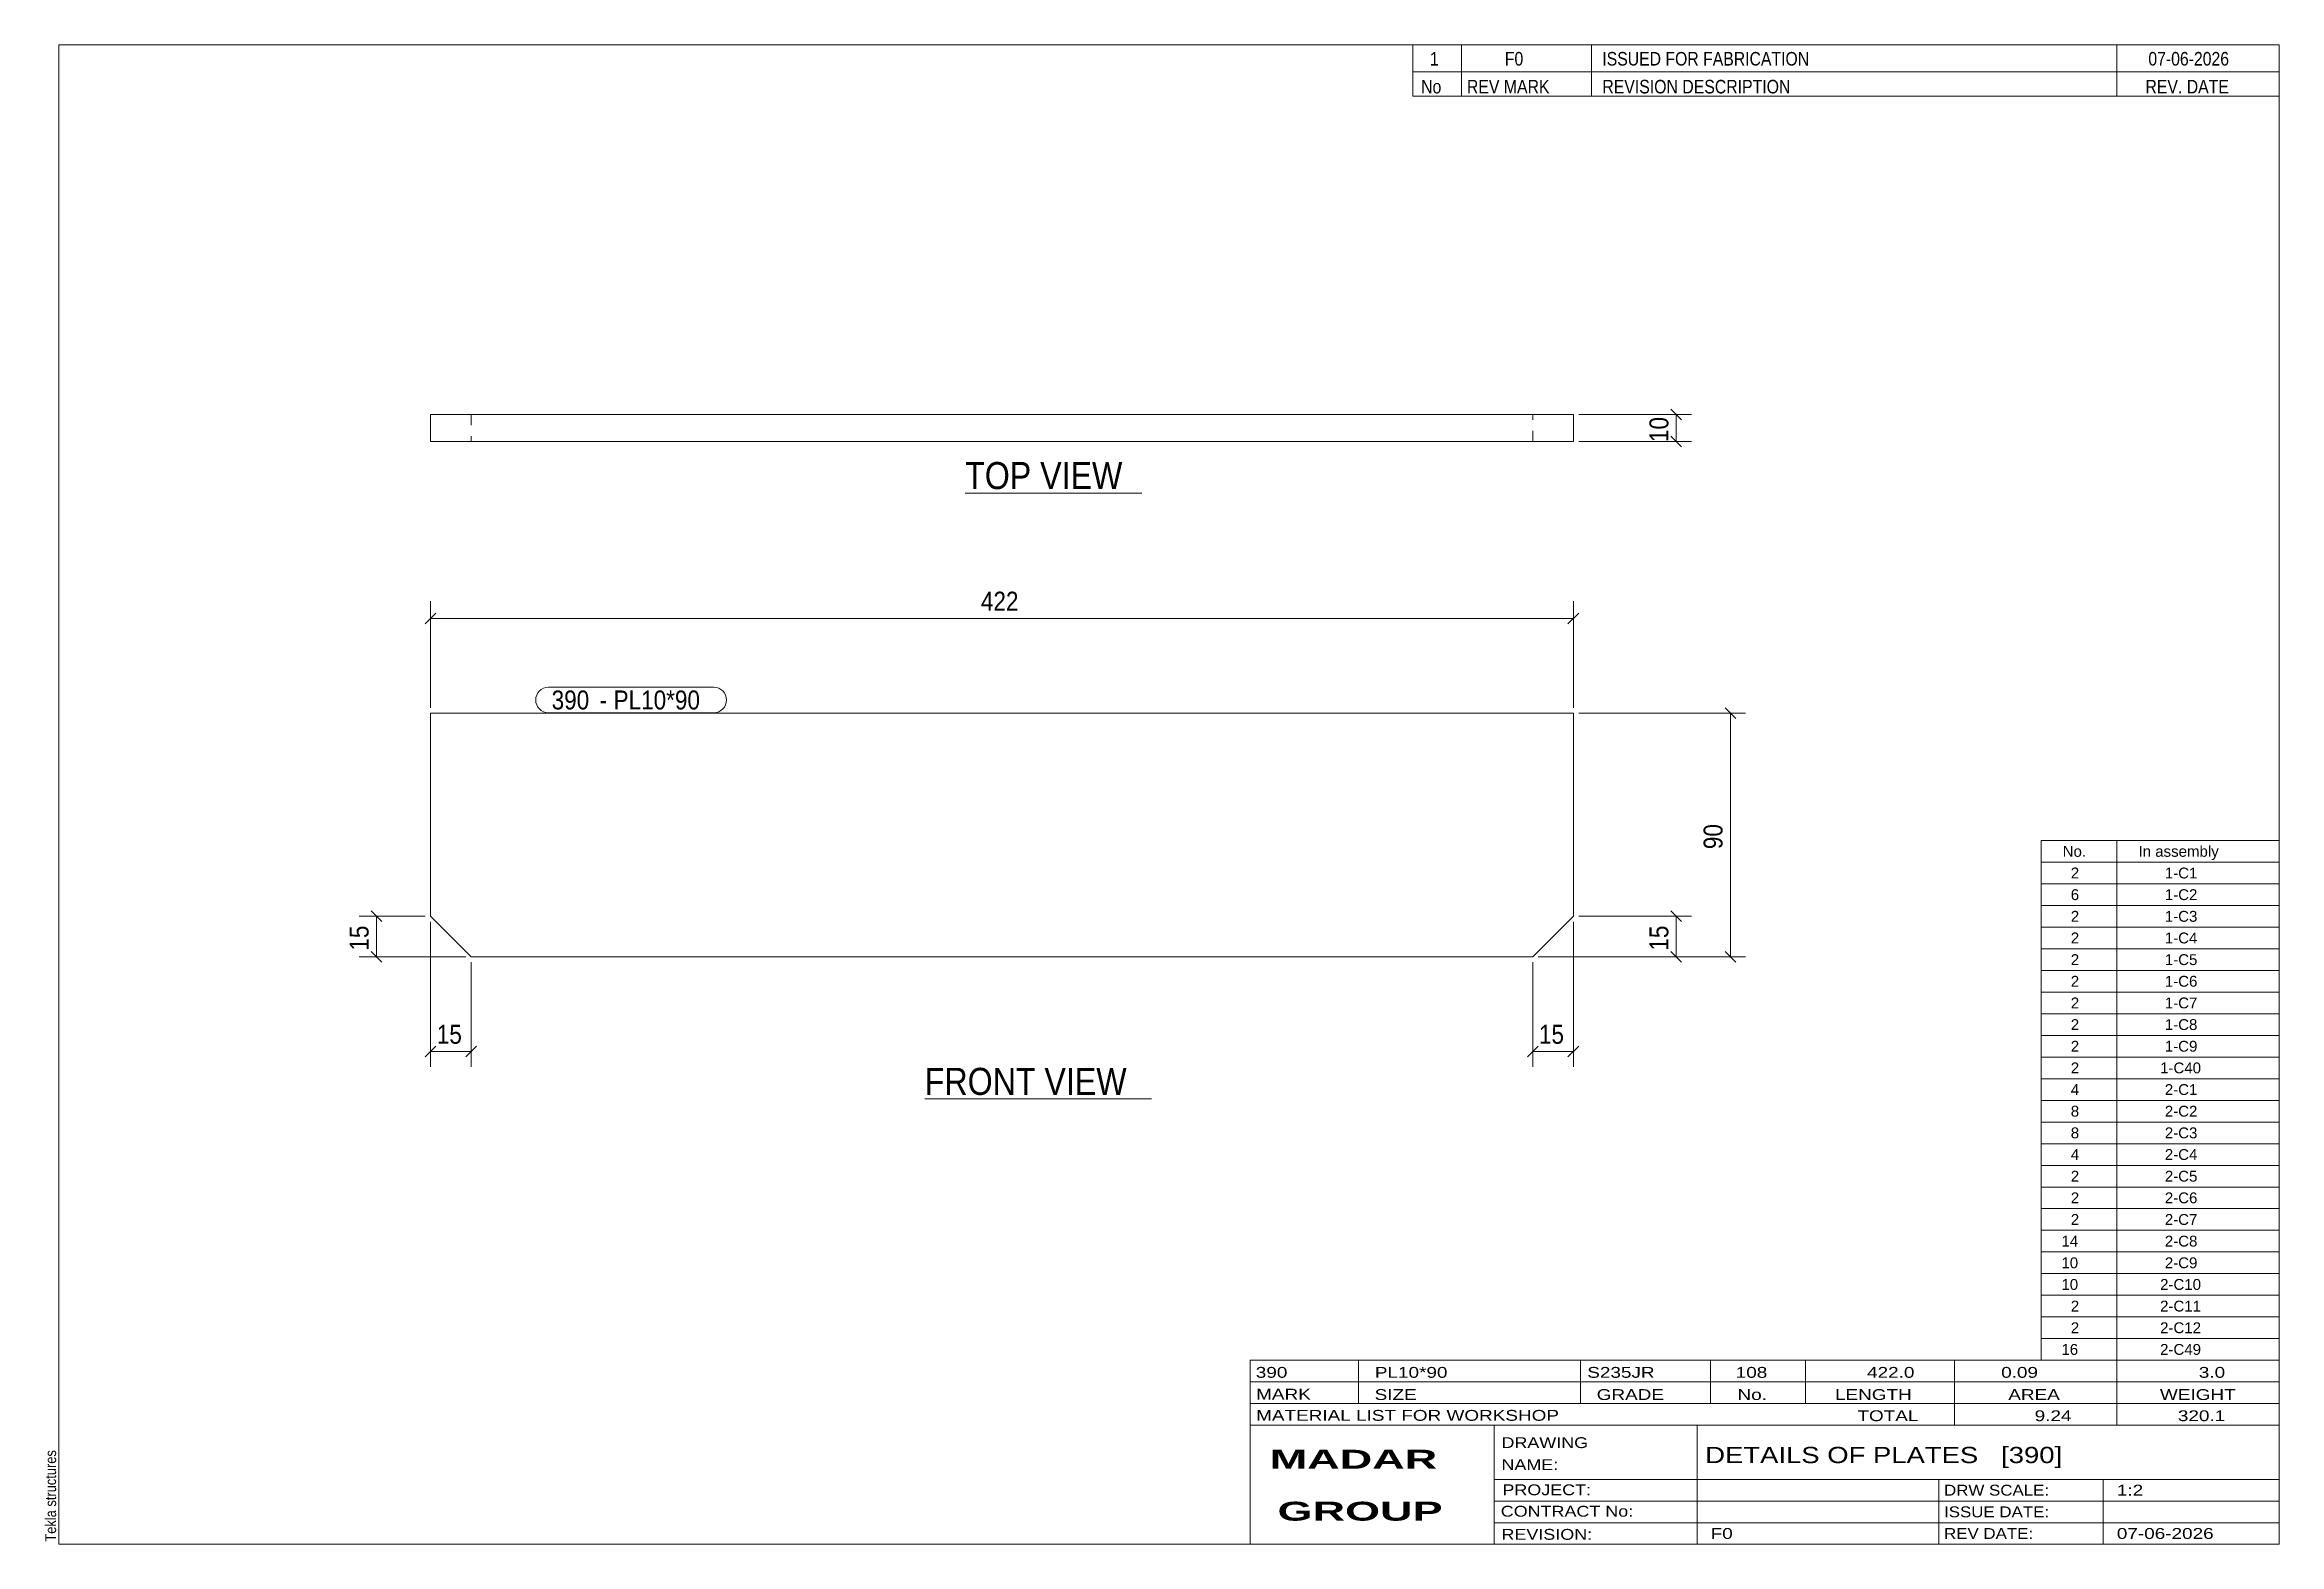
# Model space of a CAD drawing. Header units: millimetres. Extents: x 2 to 415, y 5 to 282.
import ezdxf

# ---------------------------------------------------------------- set-up
doc = ezdxf.new("R2010")
doc.units = ezdxf.units.MM
doc.linetypes.add('XKITLINE00', pattern=[0])
doc.linetypes.add('XKITLINE02', pattern=[4, 2, -2])
for name, color, linetype, lineweight in [('Dimensions', 7, 'Continuous', 0), ('DrawingSheet', 5, 'Continuous', 0), ('OtherObjectType', 7, 'Continuous', 0), ('Part', 2, 'Continuous', 0), ('PartMark', 7, 'Continuous', 0)]:
    doc.layers.add(name, color=color, linetype=linetype, lineweight=lineweight)
doc.styles.add('ARIAL', font='ARIAL.TTF')
doc.styles.add('ARIAL_BOLD', font='ARIALBD.TTF')
doc.styles.add('ARIAL_NARROW', font='ARIALN.TTF')

# ---------------------------------------------------------------- blocks, each defined once
blk = doc.blocks.new('*A1')
at = {"layer": 'Part', "color": 2, "linetype": 'XKITLINE00', "lineweight": 0}
for p, q in [((284.65, 158.51), (73.65, 158.51)), ((73.65, 158.51), (73.65, 121.01)), ((284.65, 121.01), (284.65, 158.51)), ((81.15, 113.51), (73.65, 121.01)), ((277.15, 113.51), (284.65, 121.01)), ((277.15, 113.51), (81.15, 113.51))]:
    blk.add_line(p, q, dxfattribs=at)
blk = doc.blocks.new('*A2')
at = {"layer": 'Part', "color": 2, "linetype": 'XKITLINE00', "lineweight": 0}
for p, q in [((284.65, 213.7), (73.65, 213.7)), ((73.65, 213.7), (73.65, 208.7)), ((284.65, 208.7), (284.65, 213.7)), ((284.65, 208.7), (73.65, 208.7))]:
    blk.add_line(p, q, dxfattribs=at)
at = {"layer": 'Part', "color": 7, "linetype": 'XKITLINE02', "lineweight": 0}
for p, q in [((81.15, 213.7), (81.15, 208.7)), ((277.15, 208.7), (277.15, 213.7))]:
    blk.add_line(p, q, dxfattribs=at)
blk = doc.blocks.new('*A3')
at = {"layer": 'DrawingSheet', "color": 5, "linetype": 'XKITLINE00', "lineweight": 0}
for p, q in [((415, 282), (5, 282)), ((5, 282), (5, 5)), ((415, 5), (415, 282)), ((5, 5), (415, 5))]:
    blk.add_line(p, q, dxfattribs=at)
at = {"layer": 'DrawingSheet', "color": 5, "style": 'ARIAL', "width": 0.85}
blk.add_text('Tekla structures', height=2, rotation=90, dxfattribs=at).set_placement((4.5, 5.5))
blk = doc.blocks.new('*A4')
at = {"layer": 'OtherObjectType', "color": 7, "linetype": 'XKITLINE00', "lineweight": 0}
for p, q in [((371, 135), (415, 135)), ((371, 131), (371, 135)), ((385, 131), (385, 135)), ((415, 131), (415, 135)), ((371, 131), (415, 131)), ((371, 127), (371, 131)), ((385, 127), (385, 131)), ((415, 127), (415, 131)), ((371, 127), (415, 127)), ((371, 123), (371, 127)), ((385, 123), (385, 127)), ((415, 123), (415, 127)), ((371, 123), (415, 123)), ((371, 119), (371, 123)), ((385, 119), (385, 123)), ((415, 119), (415, 123)), ((371, 119), (415, 119)), ((371, 115), (371, 119)), ((385, 115), (385, 119)), ((415, 115), (415, 119)), ((371, 115), (415, 115)), ((371, 111), (371, 115)), ((385, 111), (385, 115)), ((415, 111), (415, 115)), ((371, 111), (415, 111)), ((371, 107), (371, 111)), ((385, 107), (385, 111)), ((415, 107), (415, 111)), ((371, 107), (415, 107)), ((371, 103), (371, 107)), ((385, 103), (385, 107)), ((415, 103), (415, 107)), ((371, 103), (415, 103)), ((371, 99), (371, 103)), ((385, 99), (385, 103)), ((415, 99), (415, 103)), ((371, 99), (415, 99)), ((371, 95), (371, 99)), ((371, 95), (415, 95)), ((371, 91), (371, 95)), ((385, 95), (385, 99)), ((385, 91), (385, 95)), ((415, 95), (415, 99)), ((415, 91), (415, 95)), ((371, 91), (415, 91)), ((371, 87), (371, 91)), ((385, 87), (385, 91)), ((415, 87), (415, 91)), ((371, 87), (415, 87)), ((371, 83), (371, 87)), ((385, 83), (385, 87)), ((415, 83), (415, 87)), ((371, 83), (415, 83)), ((371, 79), (371, 83)), ((385, 79), (385, 83)), ((415, 79), (415, 83)), ((371, 79), (415, 79)), ((371, 75), (371, 79)), ((385, 75), (385, 79)), ((415, 75), (415, 79)), ((371, 75), (415, 75)), ((371, 71), (371, 75)), ((385, 71), (385, 75)), ((415, 71), (415, 75)), ((371, 71), (415, 71)), ((371, 67), (371, 71)), ((385, 67), (385, 71)), ((415, 67), (415, 71)), ((371, 67), (415, 67)), ((371, 63), (371, 67)), ((385, 63), (385, 67)), ((415, 63), (415, 67)), ((371, 63), (415, 63)), ((371, 59), (371, 63)), ((385, 59), (385, 63)), ((415, 59), (415, 63)), ((371, 59), (415, 59)), ((371, 55), (371, 59)), ((385, 55), (385, 59)), ((415, 55), (415, 59)), ((371, 55), (415, 55)), ((371, 51), (371, 55)), ((385, 51), (385, 55)), ((415, 51), (415, 55)), ((371, 51), (415, 51)), ((371, 47), (371, 51)), ((385, 47), (385, 51)), ((415, 47), (415, 51)), ((371, 47), (415, 47)), ((371, 43), (371, 47)), ((385, 43), (385, 47)), ((415, 43), (415, 47)), ((371, 43), (415, 43)), ((371, 39), (371, 43)), ((385, 39), (385, 43)), ((415, 39), (415, 43)), ((371, 39), (415, 39))]:
    blk.add_line(p, q, dxfattribs=at)
at = {"layer": 'OtherObjectType', "color": 7, "style": 'ARIAL_NARROW', "width": 1.211571}
for s, p in [('No.', (375, 132)), ('In assembly', (389, 132)), ('2', (376.5, 128)), ('1-C1', (393.86, 128)), ('6', (376.5, 124)), ('1-C2', (393.86, 124)), ('2', (376.5, 120)), ('1-C3', (393.86, 120)), ('2', (376.5, 116)), ('1-C4', (393.86, 116)), ('2', (376.5, 112)), ('1-C5', (393.86, 112)), ('2', (376.5, 108)), ('1-C6', (393.86, 108)), ('2', (376.5, 104)), ('1-C7', (393.86, 104)), ('2', (376.5, 100)), ('1-C8', (393.86, 100)), ('2', (376.5, 96)), ('1-C9', (393.86, 96)), ('2', (376.5, 92)), ('1-C40', (392.99, 92)), ('4', (376.5, 88)), ('2-C1', (393.86, 88)), ('8', (376.5, 84)), ('2-C2', (393.86, 84)), ('8', (376.5, 80)), ('2-C3', (393.86, 80)), ('4', (376.5, 76)), ('2-C4', (393.86, 76)), ('2', (376.5, 72)), ('2-C5', (393.86, 72)), ('2', (376.5, 68)), ('2', (376.5, 64)), ('2-C6', (393.86, 68)), ('2-C7', (393.86, 64)), ('14', (374.77, 60)), ('2-C8', (393.86, 60)), ('10', (374.77, 56)), ('2-C9', (393.86, 56)), ('10', (374.77, 52)), ('2-C10', (392.99, 52)), ('2', (376.5, 48)), ('2-C11', (392.99, 48)), ('2', (376.5, 44)), ('2-C12', (392.99, 44)), ('16', (374.77, 40)), ('2-C49', (392.99, 40))]:
    blk.add_text(s, height=2, dxfattribs=at).set_placement(p)
blk = doc.blocks.new('*A5')
at = {"layer": 'OtherObjectType', "color": 7, "linetype": 'XKITLINE00', "lineweight": 0}
for p, q in [((255, 282), (415, 282)), ((415, 282), (255, 282)), ((255, 282), (255, 277)), ((264, 282), (264, 277)), ((288, 282), (288, 277)), ((385, 282), (385, 277)), ((415, 282), (415, 277)), ((255, 277), (415, 277)), ((255, 277), (255, 272.5)), ((255, 277), (415, 277)), ((264, 277), (264, 272.5)), ((288, 277), (288, 272.5)), ((385, 277), (385, 272.5)), ((415, 277), (415, 272.5)), ((415, 272.5), (255, 272.5))]:
    blk.add_line(p, q, dxfattribs=at)
at = {"layer": 'OtherObjectType', "color": 7, "style": 'ARIAL_NARROW'}
for s, width, p in [('1', 1.017001, (258.16, 278.15)), ('F0', 1.017001, (272, 278.15)), ('ISSUED FOR FABRICATION', 1.017001, (290, 278.15)), ('07-06-2026', 1.017001, (390.82, 278.15)), ('No', 1.02, (256.54, 273)), ('REV MARK', 1.02, (265, 273)), ('REVISION DESCRIPTION', 1.02, (290, 273)), ('REV. DATE', 1.02, (390.28, 273))]:
    blk.add_text(s, height=2.5, dxfattribs=dict(at, width=width)).set_placement(p)
blk = doc.blocks.new('*A6')
at = {"layer": 'OtherObjectType', "color": 7, "linetype": 'XKITLINE00', "lineweight": 0}
for p, q in [((225, 39), (415, 39)), ((225, 39), (225, 35)), ((225, 39), (415, 39)), ((245, 35), (245, 39)), ((286, 35), (286, 39)), ((310, 35), (310, 39)), ((327.5, 35), (327.5, 39)), ((355, 35), (355, 39)), ((385, 35), (385, 39)), ((415, 35), (415, 39)), ((225, 35), (415, 35)), ((225, 35), (225, 5)), ((225, 35), (415, 35)), ((245, 31), (245, 35)), ((286, 31), (286, 35)), ((310, 31), (310, 35)), ((327.5, 31), (327.5, 35)), ((355, 31), (355, 35)), ((385, 31), (385, 35)), ((415, 31), (415, 35)), ((225, 31), (415, 31)), ((355, 27), (355, 31)), ((385, 27), (385, 31)), ((415, 27), (415, 31)), ((225, 27), (415, 27)), ((270, 21), (270, 27)), ((307.5, 17), (307.5, 27)), ((415, 21), (415, 27)), ((270, 21), (270, 5)), ((415, 17), (415, 21)), ((270, 17), (415, 17)), ((307.5, 5), (307.5, 17)), ((352.16, 13), (352.16, 17)), ((382.5, 5), (382.5, 17)), ((415, 13), (415, 17)), ((270, 13), (415, 13)), ((352.16, 5), (352.16, 13)), ((415, 9), (415, 13)), ((270, 9), (415, 9)), ((415, 5), (415, 9)), ((225, 5), (415, 5)), ((262.5, 5), (415, 5))]:
    blk.add_line(p, q, dxfattribs=at)
at = {"layer": 'OtherObjectType', "color": 7, "style": 'ARIAL_NARROW'}
for s, height, width, p in [('390', 2, 1.525501, (226.01, 35.76)), ('PL10*90', 2, 1.525501, (248, 35.76)), ('S235JR', 2, 1.525501, (287.22, 35.76)), ('108', 2, 1.525501, (314.63, 35.76)), ('422.0', 2, 1.525501, (338.88, 35.76)), ('0.09', 2, 1.525501, (363.64, 35.76)), ('3.0', 2, 1.525501, (400.14, 35.76)), ('MARK', 2, 1.525501, (226.08, 31.73)), ('SIZE', 2, 1.525501, (247.96, 31.66)), ('GRADE', 2, 1.525501, (288.96, 31.66)), ('No.', 2, 1.525501, (314.96, 31.66)), ('LENGTH', 2, 1.525501, (332.96, 31.66)), ('AREA', 2, 1.525501, (364.96, 31.66)), ('WEIGHT', 2, 1.525501, (392.96, 31.66)), ('MATERIAL LIST FOR WORKSHOP', 2, 1.525501, (226.08, 27.82)), ('TOTAL', 2, 1.525501, (337.1, 27.75)), ('9.24', 2, 1.525501, (369.83, 27.75)), ('320.1', 2, 1.525501, (396.27, 27.75)), ('DRAWING', 2, 1.445, (271.38, 22.78)), ('NAME:', 2, 1.445, (271.38, 18.72)), ('DETAILS OF PLATES   [390]', 3, 1.474651, (309, 20)), ('PROJECT:', 2, 1.445, (271.55, 14.07)), ('DRW SCALE:', 2, 1.36, (353.1, 14)), ('1:2', 2, 1.525501, (385, 14)), ('CONTRACT No:', 2, 1.445, (271.25, 10.11)), ('ISSUE DATE:', 2, 1.36, (353.1, 10)), ('REVISION:', 2, 1.445, (271.38, 5.84)), ('F0', 2, 1.525501, (310, 6)), ('REV DATE:', 2, 1.36, (353.1, 6)), ('07-06-2026', 2, 1.525501, (385, 6))]:
    blk.add_text(s, height=height, dxfattribs=dict(at, width=width)).set_placement(p)
at = {"layer": 'OtherObjectType', "color": 1, "style": 'ARIAL_BOLD', "width": 1.7}
for s, p in [('MADAR ', (228.58, 18.97)), ('GROUP', (230.03, 9.37))]:
    blk.add_text(s, height=3.5, dxfattribs=at).set_placement(p)
blk = doc.blocks.new('*A7')
at = {"layer": 'Dimensions', "color": 7, "linetype": 'XKITLINE00', "lineweight": 0}
for p, q in [((73.65, 159.51), (73.65, 179.21)), ((284.65, 159.51), (284.65, 179.21)), ((74.64, 177), (72.66, 175.02)), ((73.65, 176.01), (284.65, 176.01)), ((285.64, 177), (283.66, 175.02))]:
    blk.add_line(p, q, dxfattribs=at)
at = {"layer": 'Dimensions', "color": 3}
for p in [(73.65, 176.01), (284.65, 176.01)]:
    blk.add_point(p, dxfattribs=at)
at = {"layer": 'Dimensions', "color": 3, "style": 'ARIAL', "width": 0.85}
blk.add_text('422', height=3.5, dxfattribs=at).set_placement((175.26, 177.46))
blk = doc.blocks.new('*A8')
at = {"layer": 'Dimensions', "color": 7, "linetype": 'XKITLINE00', "lineweight": 0}
for p, q in [((73.65, 120.01), (73.65, 93.21)), ((81.15, 112.51), (81.15, 93.21)), ((74.64, 97), (72.66, 95.02)), ((73.65, 96.01), (81.15, 96.01)), ((82.14, 97), (80.16, 95.02))]:
    blk.add_line(p, q, dxfattribs=at)
at = {"layer": 'Dimensions', "color": 3}
for p in [(73.65, 96.01), (81.15, 96.01)]:
    blk.add_point(p, dxfattribs=at)
at = {"layer": 'Dimensions', "color": 3, "style": 'ARIAL', "width": 0.85}
blk.add_text('15', height=3.5, dxfattribs=at).set_placement((74.8, 97.46))
blk = doc.blocks.new('*A9')
at = {"layer": 'Dimensions', "color": 7, "linetype": 'XKITLINE00', "lineweight": 0}
for p, q in [((284.65, 120.01), (284.65, 93.21)), ((277.15, 112.51), (277.15, 93.21)), ((278.14, 97), (276.16, 95.02)), ((277.15, 96.01), (284.65, 96.01)), ((285.64, 97), (283.66, 95.02))]:
    blk.add_line(p, q, dxfattribs=at)
at = {"layer": 'Dimensions', "color": 3}
for p in [(277.15, 96.01), (284.65, 96.01)]:
    blk.add_point(p, dxfattribs=at)
at = {"layer": 'Dimensions', "color": 3, "style": 'ARIAL', "width": 0.85}
blk.add_text('15', height=3.5, dxfattribs=at).set_placement((278.3, 97.46))
blk = doc.blocks.new('*A10')
at = {"layer": 'Dimensions', "color": 7, "linetype": 'XKITLINE00', "lineweight": 0}
for p, q in [((285.65, 158.51), (316.45, 158.51)), ((312.66, 159.5), (314.64, 157.52)), ((313.65, 113.51), (313.65, 158.51)), ((278.15, 113.51), (316.45, 113.51)), ((312.66, 114.5), (314.64, 112.52))]:
    blk.add_line(p, q, dxfattribs=at)
at = {"layer": 'Dimensions', "color": 3}
for p in [(313.65, 158.51), (313.65, 113.51)]:
    blk.add_point(p, dxfattribs=at)
at = {"layer": 'Dimensions', "color": 3, "style": 'ARIAL', "width": 0.85}
blk.add_text('90', height=3.5, rotation=90.0002, dxfattribs=at).set_placement((312.2, 133.41))
blk = doc.blocks.new('*A11')
at = {"layer": 'Dimensions', "color": 7, "linetype": 'XKITLINE00', "lineweight": 0}
for p, q in [((285.65, 121.01), (306.45, 121.01)), ((302.66, 122), (304.64, 120.02)), ((303.65, 113.51), (303.65, 121.01)), ((278.15, 113.51), (306.45, 113.51)), ((302.66, 114.5), (304.64, 112.52))]:
    blk.add_line(p, q, dxfattribs=at)
at = {"layer": 'Dimensions', "color": 3}
for p in [(303.65, 121.01), (303.65, 113.51)]:
    blk.add_point(p, dxfattribs=at)
at = {"layer": 'Dimensions', "color": 3, "style": 'ARIAL', "width": 0.85}
blk.add_text('15', height=3.5, rotation=90.0002, dxfattribs=at).set_placement((302.2, 114.66))
blk = doc.blocks.new('*A12')
at = {"layer": 'Dimensions', "color": 7, "linetype": 'XKITLINE00', "lineweight": 0}
for p, q in [((72.65, 121.01), (60.45, 121.01)), ((62.66, 122), (64.64, 120.02)), ((63.65, 113.51), (63.65, 121.01)), ((80.15, 113.51), (60.45, 113.51)), ((62.66, 114.5), (64.64, 112.52))]:
    blk.add_line(p, q, dxfattribs=at)
at = {"layer": 'Dimensions', "color": 3}
for p in [(63.65, 121.01), (63.65, 113.51)]:
    blk.add_point(p, dxfattribs=at)
at = {"layer": 'Dimensions', "color": 3, "style": 'ARIAL', "width": 0.85}
blk.add_text('15', height=3.5, rotation=90.0002, dxfattribs=at).set_placement((62.2, 114.66))
blk = doc.blocks.new('*A13')
at = {"layer": 'PartMark', "color": 7, "linetype": 'XKITLINE00', "lineweight": 0}
for p, q in [((95.4, 163.31), (125.95, 163.31)), ((95.4, 158.61), (125.95, 158.61))]:
    blk.add_line(p, q, dxfattribs=at)
for centre, start, end in [((95.4, 160.96), 90, 270), ((125.95, 160.96), 270, 90)]:
    blk.add_arc(centre, 2.35, start, end, dxfattribs=at)
at = {"layer": 'PartMark', "color": 1, "style": 'ARIAL', "width": 0.85}
blk.add_text('390', height=3.5, dxfattribs=at).set_placement((96, 159.21))
at = {"layer": 'PartMark', "color": 3, "style": 'ARIAL', "width": 0.85}
for s, p in [('PL10*90', (107.44, 159.21)), ('-', (104.84, 159.21))]:
    blk.add_text(s, height=3.5, dxfattribs=at).set_placement(p)
blk = doc.blocks.new('*A14')
at = {"layer": 'OtherObjectType', "color": 7, "linetype": 'XKITLINE00', "lineweight": 0}
blk.add_line((164.9, 87.26), (206.75, 87.26), dxfattribs=at)
at = {"layer": 'OtherObjectType', "color": 3, "style": 'ARIAL', "width": 0.85}
blk.add_text('FRONT VIEW', height=5, dxfattribs=at).set_placement((164.9, 88.01))
blk = doc.blocks.new('*A15')
at = {"layer": 'Dimensions', "color": 7, "linetype": 'XKITLINE00', "lineweight": 0}
for p, q in [((302.66, 214.69), (304.64, 212.71)), ((285.65, 213.7), (306.45, 213.7)), ((303.65, 208.7), (303.65, 213.7)), ((285.65, 208.7), (306.45, 208.7)), ((302.66, 209.69), (304.64, 207.71))]:
    blk.add_line(p, q, dxfattribs=at)
at = {"layer": 'Dimensions', "color": 3}
for p in [(303.65, 213.7), (303.65, 208.7)]:
    blk.add_point(p, dxfattribs=at)
at = {"layer": 'Dimensions', "color": 3, "style": 'ARIAL', "width": 0.85}
blk.add_text('10', height=3.5, rotation=90.0002, dxfattribs=at).set_placement((302.2, 208.61))
blk = doc.blocks.new('*A16')
at = {"layer": 'OtherObjectType', "color": 7, "linetype": 'XKITLINE00', "lineweight": 0}
blk.add_line((172.35, 199.16), (204.95, 199.16), dxfattribs=at)
at = {"layer": 'OtherObjectType', "color": 3, "style": 'ARIAL', "width": 0.85}
blk.add_text('TOP VIEW', height=5, dxfattribs=at).set_placement((172.35, 199.91))

msp = doc.modelspace()

# ---------------------------------------------------------------- block references
at = {"lineweight": 0}
for name in ['*A3', '*A5', '*A15', '*A2', '*A16', '*A7', '*A13', '*A1', '*A10', '*A4', '*A12', '*A8', '*A9', '*A11', '*A14', '*A6']:
    msp.add_blockref(name, (0, 0), dxfattribs=at)

doc.saveas('drawing.dxf')
